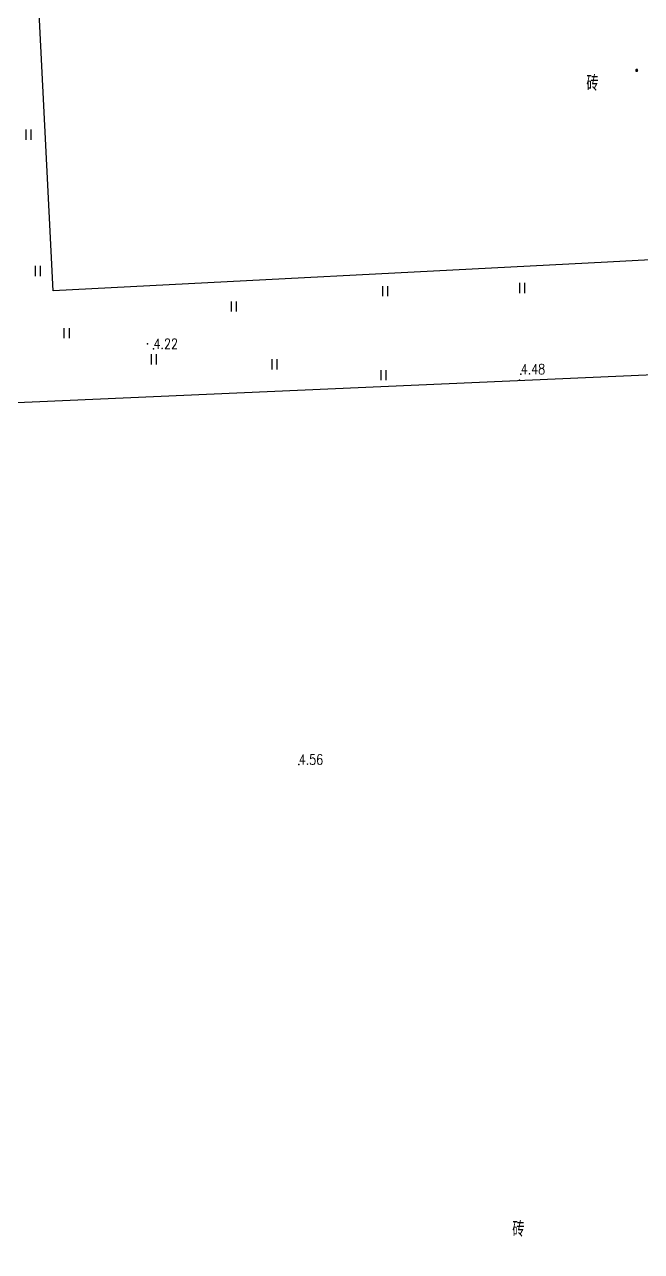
# Model space of a CAD drawing. Extents: x 500064 to 501389, y 2542464 to 2545400.
# Drawn here: x 500964.5 to 501025.3, y 2542843.4 to 2542964.3 of the extents above; entities that cross this region are included whole.
import ezdxf
from ezdxf.enums import TextEntityAlignment as Align

# ---------------------------------------------------------------- set-up
doc = ezdxf.new("R2010")
doc.units = 0
doc.header["$LTSCALE"] = 0.5
doc.linetypes.add('CENTER', pattern=[50.8, 31.75, -6.35, 6.35, -6.35])
doc.layers.add('地形图', color=8, linetype='CONTINUOUS')
doc.styles.add('HZ', font='romans.shx', dxfattribs={"width": 0.8, "bigfont": 'hztxt.shx'})

msp = doc.modelspace()

# ---------------------------------------------------------------- linework, layer by layer
at = {"layer": '地形图', "linetype": 'Continuous', "flags": 128}
msp.add_lwpolyline([(501021.91, 2542940.84), (500967.28, 2542938.01), (500965.45, 2542974.53), (501002.11, 2542975.92), (501050.68, 2542978.56), (501055.4, 2542977.87), (501068.58, 2542978.5), (501069.5, 2542961.2), (501070.48, 2542943.47)], close=True, dxfattribs=at)
at = {"layer": '地形图'}
for points in [[(501024.79, 2542959.65), (501024.8, 2542959.65), (501024.81, 2542959.65), (501024.82, 2542959.65), (501024.83, 2542959.65), (501024.84, 2542959.66), (501024.84, 2542959.66), (501024.85, 2542959.67), (501024.86, 2542959.68), (501024.87, 2542959.69), (501024.87, 2542959.69), (501024.87, 2542959.7), (501024.88, 2542959.7), (501024.88, 2542959.71), (501024.88, 2542959.72), (501024.88, 2542959.73), (501024.89, 2542959.75), (501024.88, 2542959.76), (501024.88, 2542959.77), (501024.88, 2542959.78), (501024.88, 2542959.79), (501024.87, 2542959.79), (501024.87, 2542959.8), (501024.87, 2542959.8), (501024.86, 2542959.81), (501024.85, 2542959.82), (501024.84, 2542959.83), (501024.84, 2542959.83), (501024.83, 2542959.83), (501024.83, 2542959.84), (501024.82, 2542959.84), (501024.81, 2542959.84), (501024.8, 2542959.84), (501024.79, 2542959.85), (501024.78, 2542959.84), (501024.76, 2542959.84), (501024.75, 2542959.84), (501024.74, 2542959.84), (501024.74, 2542959.83), (501024.73, 2542959.83), (501024.72, 2542959.82), (501024.71, 2542959.81), (501024.7, 2542959.8), (501024.7, 2542959.8), (501024.7, 2542959.8), (501024.69, 2542959.79), (501024.69, 2542959.78), (501024.69, 2542959.77), (501024.69, 2542959.76), (501024.69, 2542959.75), (501024.69, 2542959.73), (501024.69, 2542959.72), (501024.69, 2542959.71), (501024.69, 2542959.7), (501024.7, 2542959.7), (501024.7, 2542959.7), (501024.7, 2542959.69), (501024.71, 2542959.68), (501024.72, 2542959.67), (501024.73, 2542959.66), (501024.74, 2542959.66), (501024.74, 2542959.66), (501024.74, 2542959.65), (501024.75, 2542959.65), (501024.76, 2542959.65), (501024.78, 2542959.65), (501024.79, 2542959.65)], [(501024.74, 2542959.66), (501024.87, 2542959.69), (501024.87, 2542959.7), (501024.7, 2542959.7), (501024.7, 2542959.7), (501024.89, 2542959.75), (501024.69, 2542959.75), (501024.87, 2542959.79), (501024.87, 2542959.8), (501024.7, 2542959.8), (501024.7, 2542959.8), (501024.83, 2542959.83)], [(500964.63, 2542952.91), (500964.63, 2542953.91)], [(500965.13, 2542952.91), (500965.13, 2542953.91)], [(500965.54, 2542939.48), (500965.54, 2542940.48)], [(500966.04, 2542939.48), (500966.04, 2542940.48)], [(501013.27, 2542937.8), (501013.27, 2542938.8)], [(501013.77, 2542937.8), (501013.77, 2542938.8)], [(500999.77, 2542937.5), (500999.77, 2542938.5)], [(501000.27, 2542937.5), (501000.27, 2542938.5)], [(500984.85, 2542935.98), (500984.85, 2542936.98)], [(500985.35, 2542935.98), (500985.35, 2542936.98)], [(500968.38, 2542933.36), (500968.38, 2542934.36)], [(500968.88, 2542933.36), (500968.88, 2542934.36)], [(500976.97, 2542930.77), (500976.97, 2542931.77)], [(500977.47, 2542930.77), (500977.47, 2542931.77)], [(500988.87, 2542930.29), (500988.87, 2542931.29)], [(500989.37, 2542930.29), (500989.37, 2542931.29)], [(500999.59, 2542929.22), (500999.59, 2542930.22)], [(501000.09, 2542929.22), (501000.09, 2542930.22)]]:
    msp.add_lwpolyline(points, dxfattribs=at)
at = {"layer": '地形图', "linetype": 'Continuous'}
msp.add_lwpolyline([(501051.77, 2542864.58), (501048.88, 2542930.75), (500945.76, 2542926.2), (500949.74, 2542836.14), (500957.78, 2542836.5), (500958.29, 2542824.71), (501003.02, 2542826.72), (501006.65, 2542746), (501083.57, 2542749.43), (501082.74, 2542767.84), (501075.23, 2542767.51), (501073.68, 2542803.23), (501081.2, 2542803.58), (501080.4, 2542822.07), (501053.73, 2542820.72), (501053.37, 2542829.19), (501045.36, 2542828.83), (501043.76, 2542864.22)], close=True, dxfattribs=at)
at = {"layer": '地形图', "ltscale": 10}
for p in [(500976.58, 2542932.81), (501013.25, 2542929.22)]:
    msp.add_point(p, dxfattribs=at)
at = {"layer": '地形图', "linetype": 'CENTER'}
for p in [(500977.18, 2542932.31, 4.22), (501013.36, 2542929.81, 4.48), (500991.49, 2542891.35, 4.56)]:
    msp.add_point(p, dxfattribs=at)

# ---------------------------------------------------------------- texts
at = {"layer": '地形图', "linetype": 'Continuous', "style": 'HZ', "width": 0.8}
for p in [(501021.03, 2542958.48), (501013.73, 2542845.59)]:
    msp.add_text('砖', height=1.5, dxfattribs=at).set_placement(p, align=Align.MIDDLE_RIGHT)
at = {"layer": '地形图', "ltscale": 10, "style": 'HZ', "width": 0.8}
for s, p in [('4.22', (500977.18, 2542932.31)), ('4.48', (501013.36, 2542929.81)), ('4.56', (500991.49, 2542891.35))]:
    msp.add_text(s, height=1, dxfattribs=at).set_placement(p)

doc.saveas('drawing.dxf')
